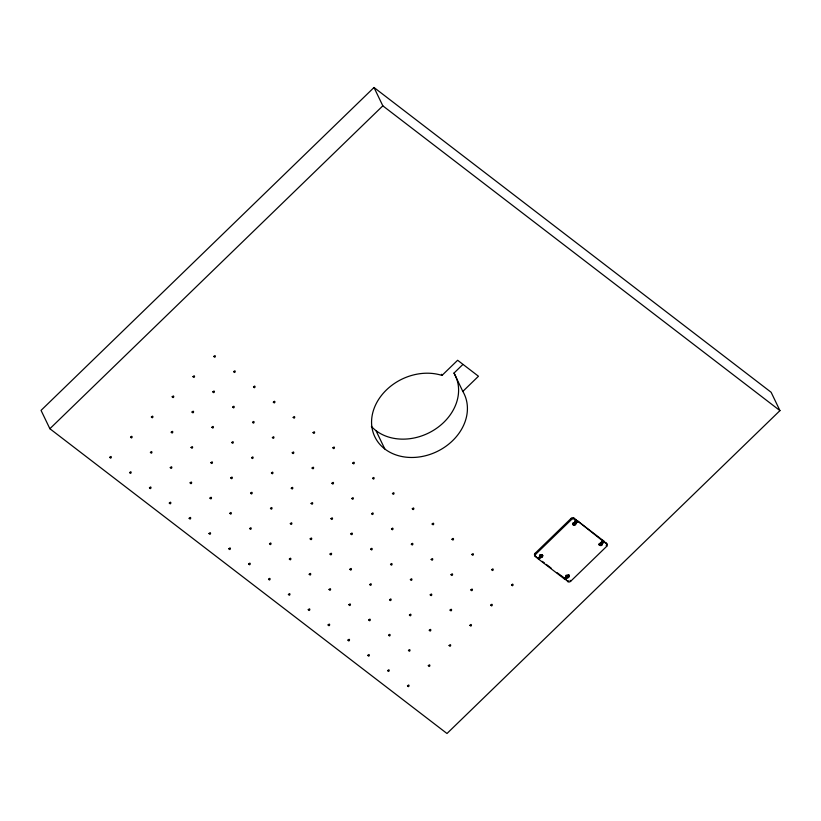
<?xml version="1.0" encoding="UTF-8"?>
<svg xmlns="http://www.w3.org/2000/svg" width="821" height="821" viewBox="0 0 821 821"><rect width="100%" height="100%" fill="white"/><g stroke="black" fill="none" stroke-linecap="round" stroke-linejoin="round"><path stroke-width="1.23" d="M566.757 576.681C567.886 579.041 570.041 574.649 567.024 576.958C565.464 574.659 570.605 575.439 566.777 576.619A1.242 1.006 -25.7 0 1 566.09 576.168M575.47 524.126C574.916 522.454 572.381 526.333 575.47 524.126A2.176 1.765 -25.7 0 1 572.606 524.578M541.85 556.012C540.854 552.974 539.253 558.331 541.819 556.043M601.608 544.036C600.469 540.988 599.073 546.437 601.557 544.077M538.36 557.88L538.935 559.409L564.54 579.051L566.418 577.656L565.926 576.28M576.352 519.98C577.461 523.203 576.937 519.621 573.838 518.051A1.981 1.611 -25.7 0 0 571.129 518.379L535.056 553.364A1.981 1.611 -25.7 0 0 534.994 555.725L538.155 558.762L539.982 557.059A1.437 1.17 -25.7 0 1 541.08 555.191A1.437 1.17 -25.7 0 1 542.619 556.361A1.437 1.17 -25.7 0 1 540.649 557.531L538.935 559.409M603.302 541.932L602.84 540.321L577.245 520.678L603.445 541.532L601.844 543.215L601.095 542.168M564.776 578.487L567.916 581.648A1.981 1.611 -25.7 0 0 570.626 581.319L606.688 546.334A1.981 1.611 -25.7 0 0 606.76 543.974L604.01 541.963L602.286 543.738A1.437 1.17 -25.7 0 1 601.167 545.555A1.437 1.17 -25.7 0 1 599.638 544.385A1.437 1.17 -25.7 0 1 601.598 543.204L601.629 543.215M542.342 555.468L542.312 555.499A1.786 1.447 -25.7 0 1 541.48 556.299M538.915 558.844L538.443 557.777M566.428 577.317A1.437 1.17 -25.7 0 1 567.547 575.5A1.437 1.17 -25.7 0 1 569.076 576.67A1.437 1.17 -25.7 0 1 567.116 577.851L565.341 579.667M577.214 520.658L575.326 522.053L575.819 523.429A1.437 1.17 -25.7 0 1 574.7 525.245A1.437 1.17 -25.7 0 1 573.171 524.075A1.437 1.17 -25.7 0 1 575.131 522.895L576.835 521.612M577.779 521.735L575.819 523.429M374.007 87.498L41.05 410.387L49.876 428.726L446.993 733.502L779.95 410.613L771.124 392.274L374.007 87.498L382.832 105.837L779.95 410.613M49.876 428.726L382.832 105.837M441.996 375.423L457.636 360.265L478.469 376.244L462.828 391.412A49.547 40.229 -25.7 0 1 425.771 455.676A49.547 40.229 -25.7 0 1 372.324 414.656A49.547 40.229 -25.7 0 1 441.996 375.423L441.441 374.284M371.379 426.407A49.547 40.229 -25.7 0 0 434.72 429.557A49.547 40.229 -25.7 0 0 454.003 373.073L462.798 364.545M535.487 556.771A1.981 1.611 -25.7 0 1 535.559 554.401L571.621 519.426A1.981 1.611 -25.7 0 1 574.341 519.098L576.927 521.109M601.896 541.768L602.799 540.885M564.91 578.087L565.823 577.204M602.152 541.973L603.671 540.967L606.76 543.974M566.08 576.958L567.116 577.851M564.407 578.025L557.09 572.689M601.383 543.564C597.411 544.877 603.702 545.842 601.383 543.564A1.242 1.006 -25.7 0 0 601.362 542.373M540.629 557.09C544.323 557.172 539.52 553.867 540.629 557.09A2.176 1.765 -25.7 0 1 539.725 557.069M534.994 555.725L538.001 558.701M542.363 561.379L544.323 562.888M546.293 564.396L551.199 568.163M602.819 540.3L603.312 541.337M606.196 545.298L606.688 546.334M603.743 541.008L604.246 542.045M603.066 541.09L603.568 542.127M602.398 543.256L601.896 542.219L602.286 543.738M601.629 542.014L602.132 543.061M576.599 520.781L577.101 521.817M573.838 518.051L574.341 519.098M574.895 520.411L575.336 521.335M575.429 521.91L575.932 522.946M575.172 521.704L575.665 522.751M574.628 521.858L575.131 522.895A1.242 1.006 -25.7 0 0 575.111 522.443A1.242 1.006 -25.7 0 1 575.121 523.326M571.129 518.379L571.621 519.426M570.123 580.273L570.626 581.319M565.813 576.753L566.582 577.994M567.414 580.611L567.916 581.648M564.643 577.881L565.412 579.133M563.965 577.963L564.468 579.01M454.003 373.073L462.828 391.412M540.146 556.494L540.649 557.531M539.459 555.961L540.115 557.685M539.346 556.443L539.849 557.48M538.186 557.572L538.679 558.619M535.056 553.364L535.559 554.401M375.987 430.635L384.813 448.974M573.366 523.911C575.408 523.736 574.833 521.53 573.366 523.911A1.242 1.006 -25.7 0 1 572.822 523.367M568.306 576.763A2.176 1.765 -25.7 0 1 566.151 577.194M568.83 575.111A1.786 1.447 -25.7 0 1 568.809 575.408M567.629 576.773A1.786 1.447 -25.7 0 1 566.121 576.794M542.66 555.335A2.176 1.765 -25.7 0 1 541.46 556.679M575.86 521.797A2.176 1.765 -25.7 0 1 576.044 522.423M574.977 524.26A2.176 1.765 -25.7 0 1 573.52 524.67M575.336 521.745A1.786 1.447 -25.7 0 1 575.644 522.803M573.448 524.332A1.786 1.447 -25.7 0 0 574.341 524.219A1.437 1.17 -25.7 0 1 572.658 523.377M602.234 541.973A2.176 1.765 -25.7 0 1 598.92 544.641M601.967 542.291A1.786 1.447 -25.7 0 1 601.424 544.19A1.437 1.17 -25.7 0 0 601.783 542.691M598.94 544.138A1.786 1.447 -25.7 0 0 600.582 544.6A1.437 1.17 -25.7 0 1 599.186 543.923M606.257 542.938A1.981 1.611 -25.7 0 1 606.606 544.734M568.553 580.95A1.981 1.611 -25.7 0 1 567.824 580.837M575.316 522.382A1.437 1.17 -25.7 0 1 575.285 523.388M568.553 575.121A1.437 1.17 -25.7 0 1 566.613 576.804M541.973 554.586A1.437 1.17 -25.7 0 1 541.47 556.238M567.752 576.475A1.242 1.006 -25.7 0 0 568.317 575.069A1.19 0.965 -25.7 0 1 568.153 575.695M566.09 575.408A1.242 1.006 -25.7 0 1 566.264 575.121M569.302 575.1A2.176 1.765 -25.7 0 1 566.059 577.327M566.736 576.414A1.19 0.965 -25.7 0 1 566.09 576.034M541.439 556.074A1.242 1.006 -25.7 0 0 541.727 554.586A1.242 1.006 -25.7 0 1 541.47 555.745M539.797 554.811A1.242 1.006 -25.7 0 1 540.064 554.555M542.794 555.437A2.176 1.765 -25.7 0 1 541.46 556.936M574.32 524.003A1.242 1.006 -25.7 0 1 572.853 523.357M575.778 521.745A2.176 1.765 -25.7 0 1 576.147 522.803M601.403 542.527A1.242 1.006 -25.7 0 1 601.393 543.913M600.572 544.374A1.242 1.006 -25.7 0 1 599.412 543.923A1.242 1.006 -25.7 0 0 600.623 544.128M602.245 542.065A2.176 1.765 -25.7 0 1 601.824 544.58A2.176 1.765 -25.7 0 1 598.971 544.816M109.747 457.359C111.287 460.181 112.415 454.485 109.768 457.276M130.56 437.183C132.314 439.964 133.012 434.186 130.56 437.183M129.595 472.598C131.319 475.41 132.037 469.622 129.595 472.598M151.372 416.996C153.065 419.818 153.845 414.051 151.372 416.996M150.407 452.412C152.183 455.203 152.737 449.498 150.407 452.412M149.443 487.828C151.115 490.65 151.967 484.852 149.443 487.828M172.174 396.82C173.847 399.591 174.719 393.936 172.194 396.738M171.22 432.236C172.769 435.048 173.847 429.383 171.23 432.144M170.255 467.652C171.887 470.423 172.862 464.748 170.275 467.56M169.3 503.057C170.994 505.88 171.743 500.102 169.3 503.057M192.986 376.644C194.71 379.446 195.419 373.688 192.986 376.644M192.022 412.05C193.705 414.882 194.505 409.084 192.022 412.05M191.067 447.466C192.75 450.288 193.54 444.5 191.067 447.466M190.103 482.881C191.745 485.673 192.617 480.069 190.123 482.799M189.148 518.297C190.811 521.13 191.642 515.321 189.148 518.297M213.799 356.458C215.513 359.27 216.221 353.523 213.799 356.458M212.834 391.874C214.497 394.696 215.348 388.897 212.834 391.874M211.88 427.289C213.593 430.091 214.291 424.344 211.88 427.289M210.915 462.705C212.608 465.528 213.378 459.729 210.915 462.705M209.95 498.111C211.746 500.913 212.29 495.196 209.95 498.111M208.996 533.527C210.689 536.359 211.479 530.54 208.996 533.527M233.646 371.687C235.186 374.509 236.294 368.834 233.667 371.605M232.682 407.103C234.426 409.905 235.063 404.178 232.682 407.103M231.727 442.519C233.482 445.3 234.17 439.522 231.727 442.519M230.763 477.935C232.446 480.757 233.287 474.969 230.763 477.935M229.808 513.351C231.604 516.142 232.117 510.426 229.808 513.351M228.843 548.767C230.506 551.589 231.368 545.791 228.843 548.767M253.494 386.927C255.105 389.718 256.049 384.115 253.515 386.835M252.529 422.343C254.12 425.145 255.126 419.48 252.55 422.251M251.575 457.749C253.217 460.54 254.069 454.937 251.595 457.666M250.61 493.164C252.16 495.976 253.299 490.311 250.631 493.082M249.656 528.58C251.308 531.372 252.139 525.768 249.666 528.498M248.691 563.996C250.354 566.818 251.195 561.03 248.691 563.996M273.342 402.157C275.066 404.958 275.866 399.139 273.342 402.157M272.387 437.572C274.101 440.384 274.83 434.617 272.387 437.572M271.423 472.988C273.177 475.8 273.773 470.033 271.423 472.988M270.458 508.404C272.018 511.216 273.085 505.541 270.478 508.312M269.504 543.82C271.156 546.591 271.967 541.029 269.524 543.728M268.539 579.226C270.201 582.058 271.053 576.25 268.539 579.226M293.189 417.396C294.944 420.188 295.55 414.472 293.189 417.396M292.235 452.802C293.897 455.634 294.749 449.836 292.235 452.802M291.27 488.218C292.994 491.03 293.692 485.283 291.27 488.218M290.316 523.634C291.978 526.466 292.82 520.647 290.316 523.634M289.351 559.05C291.137 561.841 291.671 556.125 289.351 559.05M288.397 594.466C290.07 597.288 290.88 591.489 288.397 594.466M313.047 432.626C314.576 435.438 315.705 429.773 313.058 432.544M312.083 468.042C313.817 470.844 314.484 465.097 312.083 468.042M311.118 503.458C312.883 506.239 313.571 500.461 311.118 503.458M310.164 538.863C311.836 541.686 312.688 535.897 310.164 538.863M309.199 574.279C310.995 577.081 311.518 571.354 309.199 574.279M308.244 609.695C309.886 612.528 310.81 606.698 308.244 609.695M332.895 447.856C334.506 450.647 335.44 445.044 332.905 447.773M331.93 483.271C333.47 486.094 334.599 480.398 331.951 483.189M330.976 518.687C332.618 521.479 333.47 515.865 330.986 518.605M330.011 554.103C331.561 556.915 332.659 551.24 330.032 554.011M329.047 589.519C330.699 592.3 331.54 586.697 329.067 589.427M328.092 624.935C329.755 627.757 330.606 621.959 328.092 624.935M352.743 463.095C354.498 465.876 355.195 460.099 352.743 463.095M351.778 498.511C353.502 501.323 354.22 495.535 351.778 498.511M350.824 533.917C352.63 536.698 353.184 530.93 350.824 533.917M349.859 569.333C351.409 572.155 352.496 566.469 349.879 569.251M348.904 604.749C350.546 607.53 351.398 601.947 348.915 604.667M347.94 640.164C349.479 642.976 350.588 637.312 347.96 640.072M372.59 478.325C374.366 481.116 374.93 475.41 372.59 478.325M371.626 513.741C373.298 516.563 374.15 510.765 371.626 513.741M370.671 549.157C372.447 551.938 373.001 546.263 370.671 549.157M369.707 584.573C371.379 587.405 372.211 581.576 369.707 584.573M368.752 619.978C370.497 622.79 371.123 617.043 368.752 619.978M367.787 655.394C369.46 658.226 370.281 652.428 367.787 655.394M392.438 493.565C394.07 496.336 395.045 490.66 392.459 493.472M391.484 528.97C393.177 531.792 393.926 526.004 391.484 528.97M390.519 564.386C392.305 567.157 392.931 561.42 390.519 564.386M389.554 599.802C391.237 602.624 392.089 596.826 389.554 599.802M388.6 635.218C390.386 637.999 390.929 632.303 388.6 635.218M387.635 670.634C389.287 673.456 390.191 667.658 387.635 670.634M412.286 508.794C413.897 511.586 414.851 505.982 412.306 508.702M411.331 544.21C412.994 547.043 413.835 541.234 411.331 544.21M410.367 579.626C412.019 582.407 412.871 576.804 410.387 579.534M409.412 615.032C411.064 617.864 411.926 612.066 409.412 615.032M408.448 650.448C410.1 653.239 410.941 647.636 408.468 650.365M407.483 685.863C409.145 688.686 409.997 682.898 407.483 685.863M432.144 524.024C433.991 526.784 434.483 521.058 432.144 524.024M431.179 559.44C432.872 562.262 433.662 556.453 431.179 559.44M430.214 594.856C432.092 597.606 432.523 591.89 430.214 594.856M429.26 630.271C430.82 633.083 431.867 627.429 429.28 630.179M428.295 665.687C429.917 668.479 430.861 662.855 428.316 665.595M451.991 539.264C453.787 542.055 454.3 536.339 451.991 539.264M451.027 574.679C452.689 577.502 453.551 571.703 451.027 574.679M450.072 610.085C451.868 612.877 452.371 607.191 450.072 610.085M449.108 645.501C450.76 648.333 451.642 642.525 449.108 645.501M471.839 554.493C473.481 557.285 474.343 551.671 471.859 554.411M470.874 589.909C472.547 592.731 473.378 586.943 470.874 589.909M469.92 625.325C471.675 628.116 472.239 622.4 469.92 625.325M491.687 569.723C493.359 572.514 494.109 566.931 491.707 569.641M490.722 605.139C492.384 607.971 493.236 602.162 490.722 605.139M511.534 584.963C513.32 587.754 513.854 582.038 511.534 584.963M600.531 544.877A1.19 0.965 -25.7 0 0 601.844 543.389A1.19 0.965 -25.7 0 0 599.884 543.328A1.19 0.965 -25.7 0 0 600.531 544.877M574.064 524.557A1.19 0.965 -25.7 0 0 575.377 523.08A1.19 0.965 -25.7 0 0 573.427 523.018A1.19 0.965 -25.7 0 0 574.064 524.557M540.813 556.854A1.19 0.965 -25.7 0 0 542.065 555.324A1.19 0.965 -25.7 0 0 540.095 555.345A1.19 0.965 -25.7 0 0 540.813 556.854M567.28 577.163A1.19 0.965 -25.7 0 0 568.532 575.634A1.19 0.965 -25.7 0 0 566.562 575.654A1.19 0.965 -25.7 0 0 567.28 577.163"/></g></svg>
